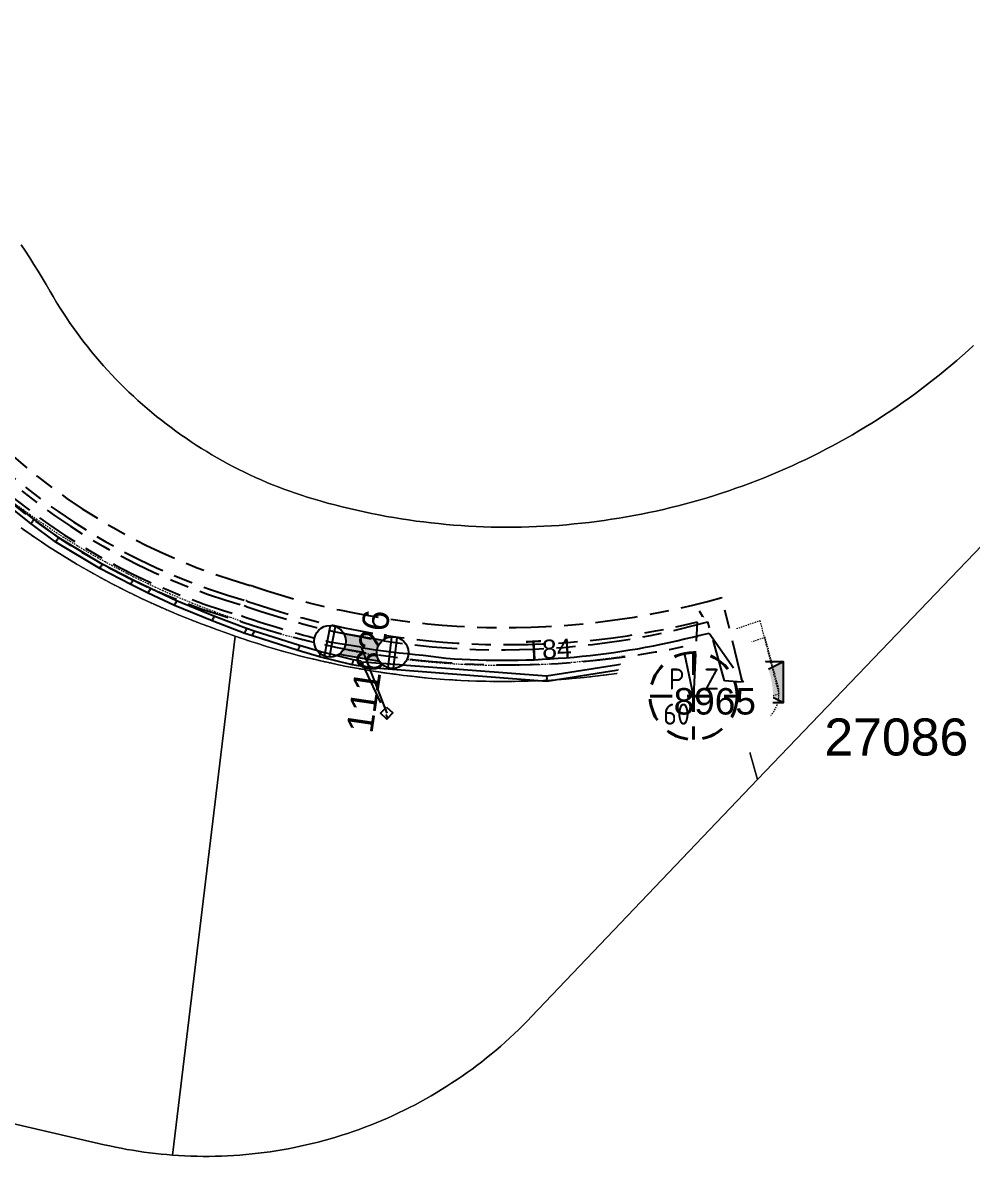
# Model space of a CAD drawing. Header units: metres. Extents: x 302931 to 308644, y 6253878 to 6257414.
# Drawn here: x 307244.5 to 307334.2, y 6254783.4 to 6254890.5 of the extents above; entities that cross this region are included whole.
import ezdxf
from ezdxf.enums import TextEntityAlignment as Align

# ---------------------------------------------------------------- set-up
doc = ezdxf.new("R2010")
doc.units = ezdxf.units.M
for name, pattern in [('Cable Exist UG', [8.2, 4, -1.2, 1.8, -1.2]), ('Dash', [5, 3, -2]), ('HIDDEN', [0.375, 0.25, -0.125]), ('HIDDEN2', [0.1875, 0.125, -0.0625])]:
    doc.linetypes.add(name, pattern=pattern)
doc.layers.get('0').update_dxf_attribs({"color": 6})
doc.layers.add('Cadastre Land Parcels_SP_EXT', color=9, linetype='Continuous', lineweight=5)
doc.layers.add('Cadastre Other Property_SP_EXT', color=9, linetype='HIDDEN', lineweight=5)
for name, color, linetype in [('Duct_SP_EXT', 7, 'Continuous'), ('Equip_LV_EXT', 7, 'Continuous'), ('Equip_SL_EXT', 7, 'Continuous'), ('Mains_HV_EXT', 7, 'Continuous'), ('Mains_LV_EXT', 7, 'Continuous'), ('Mains_SL_EXT', 7, 'Continuous'), ('Services_SP_EXT', 7, 'Continuous'), ('Sub_SP_EXT', 7, 'Continuous'), ('SupportsUG_SP_LV_EXT', 7, 'Continuous'), ('Trench_SP_EXT', 7, 'Continuous')]:
    doc.layers.add(name, color=color, linetype=linetype)
doc.styles.add('iecARIAL', font='arial.ttf', dxfattribs={"height": 2})
doc.styles.add('IESYMBOL1', font='isocp.shx')
doc.styles.add('SLCP_LABEL', font='arial.ttf', dxfattribs={"height": 3.5})
doc.styles.get("Standard").update_dxf_attribs({"font": 'arial.ttf'})

# ---------------------------------------------------------------- blocks, each defined once
blk = doc.blocks.new('SUB_PADMOUNT_EXT')
for points in [[(0, 0), (-3.84, 1.92), (-3.84, -1.92)], [(0, 0), (3.84, 1.92), (3.84, -1.92)]]:
    blk.add_hatch(color=256).paths.add_polyline_path(points)
for p, q in [((3.84, 1.92), (-3.84, -1.92)), ((-3.84, 1.92), (3.84, -1.92))]:
    blk.add_line(p, q)
blk.add_lwpolyline([(-3.84, -1.92), (3.84, -1.92), (3.84, 1.92), (-3.84, 1.92)], close=True)
for tag, height, flags, p in [('ASSET_NUM', 3.5, 8, (2, 2)), ('STREET_CODE', 0.2, 9, (1.5, 0)), ('CONSTRUCTED_VOLTAGE', 0.2, 9, (1.5, -0.2)), ('OPERATING_VOLTAGE', 0.2, 9, (1.5, -0.6)), ('ORIENTATION', 0.2, 9, (1.5, -0.8)), ('OWNED_BY', 0.2, 9, (1.5, -1)), ('NO_PHASES', 0.2, 9, (1.5, -0.4)), ('OPERATED_BY', 0.2, 9, (1.5, -1.2)), ('SECONDARY_VOLTAGE', 0.2, 9, (1.5, -1.6)), ('STATE', 0.2, 9, (1.5, -1.8)), ('SUBSTATION_TYPE', 0.2, 9, (1.5, -2.2)), ('MAINTAINED_BY', 0.2, 9, (1.5, -1.4)), ('PARENT', 0.2, 9, (1.5, -2)), ('STREETNAME', 0.2, 9, (1.5, -3)), ('SUBURB', 0.2, 9, (1.5, -3.2)), ('USAGE', 0.2, 9, (1.5, -2.4)), ('LEGEND', 0.2, 9, (1.5, -2.6)), ('LOCATION', 0.2, 9, (1.5, -2.8)), ('Z', 0.2, 1, (1.5, -3.6)), ('NOTES', 0.2, 9, (1.5, -3.4))]:
    blk.add_attdef(tag, text='', height=height, dxfattribs=dict(flags=flags)).set_placement(p, align=Align.MIDDLE_LEFT)
blk = doc.blocks.new('PILLAR_EXT')
blk.add_hatch(color=256).paths.add_polyline_path([(-2.475, 0.99), (-2.475, -0.99), (2.475, -0.99), (2.475, 0.99)])
blk.add_lwpolyline([(-2.475, -0.99), (2.475, -0.99), (2.475, 0.99), (-2.475, 0.99)], close=True)
at = {"style": 'iecARIAL', "flags": 8}
blk.add_attdef('ASSET_NUM', (1.5, 3.5), '', height=2.5, dxfattribs=at)
for tag, p, flags in [('OWNED_BY', (0, -0.2), 9), ('STATE', (0, -0.4), 9), ('SUPPORT_TYPE', (0, -0.6), 9), ('USAGE', (0, -0.8), 9), ('LEGEND', (0, -1), 9), ('LOCATION', (0, -1.2), 9), ('STREETNAME', (0, -1.8), 9), ('SUBURB', (0, -2), 1), ('NOTES', (0, -1.4), 9), ('PARENT', (0, -1.6), 9)]:
    blk.add_attdef(tag, p, '', height=0.2, dxfattribs=dict(flags=flags))
blk = doc.blocks.new('CCP_EXT')
at = {"flags": 9}
for tag, p in [('STATE', (0, -1.8)), ('LEGEND', (0, -1.4)), ('LIFE_SUPPORT', (0, -1.6)), ('NOTES', (0, -2))]:
    blk.add_attdef(tag, text='', height=0.2, dxfattribs=at).set_placement(p, align=Align.MIDDLE_LEFT)
blk.add_wipeout([(0, 0.57), (0.57, 0), (0, -0.57), (-0.57, 0)])
blk.add_lwpolyline([(-0.57, 0), (0, 0.57), (0.57, 0), (0, -0.57), (-0.57, 0)])
at = {"flags": 1}
blk.add_attdef('Z', (0, 0), '', height=0.2, dxfattribs=at)
at = {"flags": 9}
for tag, p in [('CCP_TYPE', (0, 0)), ('CONSTRUCTED_VOLTAGE', (0, -0.2)), ('OPERATING_VOLTAGE', (0, -0.6)), ('ORIENTATION', (0, -0.8)), ('OWNED_BY', (0, -1)), ('NO_PHASES', (0, -0.4)), ('USAGE', (0, -1.2))]:
    blk.add_attdef(tag, text='', height=0.2, dxfattribs=at).set_placement(p, align=Align.MIDDLE_LEFT)
blk = doc.blocks.new('LV_UG_DFUSE_CLOSED_EXT')
for points in [[(1, 0), (0, 0)], [(5.04, 0.73), (2.16, -0.72)], [(5.05, -0.71), (2.16, 0.72)], [(6.2, 0.01), (7.2, 0.01)]]:
    blk.add_lwpolyline(points)
for centre in [(1.8, 0), (5.4, 0.01)]:
    blk.add_circle(centre, 0.8)
at = {"flags": 9}
for tag, p in [('ACTUAL_STATUS', (0, 0)), ('CONSTRUCTED_VOLTAGE', (0, -0.2)), ('OPERATING_VOLTAGE', (0, -0.6)), ('ORIENTATION', (0, -0.8)), ('STATE', (0, -1)), ('NO_PHASES', (0, -0.4)), ('SWITCH_TYPE', (0, -1.2)), ('USAGE', (0, -1.4)), ('NOTES', (0, -1.6))]:
    blk.add_attdef(tag, text='', height=0.2, dxfattribs=at).set_placement(p, align=Align.MIDDLE_LEFT)
at = {"flags": 1}
blk.add_attdef('Z', (0, 0), '', height=0.2, dxfattribs=at)
blk = doc.blocks.new('LV_UG_LINKS_CLOSED_EXT')
blk.add_wipeout([(-1.06, 1.06), (-1.18, 0.92), (-1.29, 0.76), (-1.37, 0.59), (-1.43, 0.42), (-1.48, 0.23), (-1.49, 0.05), (-1.49, -0.14), (-1.46, -0.33), (-1.41, -0.51), (-1.33, -0.68), (-1.24, -0.84), (-1.12, -0.99), (-0.99, -1.12), (-0.84, -1.24), (-0.68, -1.33), (-0.51, -1.41), (-0.33, -1.46), (-0.14, -1.49), (0.05, -1.49), (0.23, -1.48), (0.42, -1.43), (0.59, -1.37), (0.76, -1.29), (0.92, -1.18), (1.06, -1.06), (1.18, -0.92), (1.29, -0.76), (1.37, -0.59), (1.43, -0.42), (1.48, -0.23), (1.49, -0.05), (1.49, 0.14), (1.46, 0.33), (1.41, 0.51), (1.33, 0.68), (1.24, 0.84), (1.12, 0.99), (0.99, 1.12), (0.84, 1.24), (0.68, 1.33), (0.51, 1.41), (0.33, 1.46), (0.14, 1.49), (-0.05, 1.49), (-0.23, 1.48), (-0.42, 1.43), (-0.59, 1.37), (-0.76, 1.29), (-0.92, 1.18)])
for p, q in [((-0.25, -1.48), (-0.25, 1.48)), ((0.25, -1.48), (0.25, 1.48))]:
    blk.add_line(p, q)
blk.add_circle((0, 0), 1.5)
at = {"flags": 9}
for tag, p in [('ACTUAL_STATUS', (0, 0)), ('CONSTRUCTED_VOLTAGE', (0, -0.2)), ('OPERATING_VOLTAGE', (0, -0.6)), ('ORIENTATION', (0, -0.8)), ('STATE', (0, -1)), ('NO_PHASES', (0, -0.4)), ('SWITCH_TYPE', (0, -1.2)), ('USAGE', (0, -1.4)), ('NOTES', (0, -1.6))]:
    blk.add_attdef(tag, text='', height=0.2, dxfattribs=at).set_placement(p, align=Align.MIDDLE_LEFT)
at = {"flags": 1}
blk.add_attdef('Z', (0, 0), '', height=0.2, dxfattribs=at)
blk = doc.blocks.new('SLCP_ZELL_EXT')
blk.add_wipeout([(-0.24, 7.5), (-0.71, 7.47), (-1.17, 7.41), (-1.64, 7.32), (-2.09, 7.21), (-2.54, 7.06), (-2.98, 6.89), (-3.41, 6.69), (-3.82, 6.46), (-4.22, 6.21), (-4.6, 5.93), (-4.96, 5.63), (-5.31, 5.31), (-5.63, 4.96), (-5.93, 4.6), (-6.21, 4.22), (-6.46, 3.82), (-6.69, 3.41), (-6.89, 2.98), (-7.06, 2.54), (-7.21, 2.09), (-7.32, 1.64), (-7.41, 1.17), (-7.47, 0.71), (-7.5, 0.24), (-7.5, -0.24), (-7.47, -0.71), (-7.41, -1.17), (-7.32, -1.64), (-7.21, -2.09), (-7.06, -2.54), (-6.89, -2.98), (-6.69, -3.41), (-6.46, -3.82), (-6.21, -4.22), (-5.93, -4.6), (-5.63, -4.96), (-5.31, -5.31), (-4.96, -5.63), (-4.6, -5.93), (-4.22, -6.21), (-3.82, -6.46), (-3.41, -6.69), (-2.98, -6.89), (-2.54, -7.06), (-2.09, -7.21), (-1.64, -7.32), (-1.17, -7.41), (-0.71, -7.47), (-0.24, -7.5), (0.24, -7.5), (0.71, -7.47), (1.17, -7.41), (1.64, -7.32), (2.09, -7.21), (2.54, -7.06), (2.98, -6.89), (3.41, -6.69), (3.82, -6.46), (4.22, -6.21), (4.6, -5.93), (4.96, -5.63), (5.31, -5.31), (5.63, -4.96), (5.93, -4.6), (6.21, -4.22), (6.46, -3.82), (6.69, -3.41), (6.89, -2.98), (7.06, -2.54), (7.21, -2.09), (7.32, -1.64), (7.41, -1.17), (7.47, -0.71), (7.5, -0.24), (7.5, 0.24), (7.47, 0.71), (7.41, 1.17), (7.32, 1.64), (7.21, 2.09), (7.06, 2.54), (6.89, 2.98), (6.69, 3.41), (6.46, 3.82), (6.21, 4.22), (5.93, 4.6), (5.63, 4.96), (5.31, 5.31), (4.96, 5.63), (4.6, 5.93), (4.22, 6.21), (3.82, 6.46), (3.41, 6.69), (2.98, 6.89), (2.54, 7.06), (2.09, 7.21), (1.64, 7.32), (1.17, 7.41), (0.71, 7.47), (0.24, 7.5)])
at = {"linetype": 'Dash', "lineweight": 40, "ltscale": 0.7}
for p, q in [((0, 4.11), (0, -4.11)), ((-4.11, 0), (4.11, 0))]:
    blk.add_line(p, q, dxfattribs=at)
blk.add_circle((0, 0), 4.11, dxfattribs=at)
at = {"lineweight": 40, "style": 'IESYMBOL1'}
for s, p in [('P', (-1.6, 0)), ('Z', (1.7, 0)), ('60', (-1.61, -3.31))]:
    blk.add_text(s, height=2, dxfattribs=at).set_placement(p, align=Align.BOTTOM_CENTER)
at = {"style": 'SLCP_LABEL'}
for tag, height, flags, p in [('ASSET_NUM', 2.5, 8, (2, 2)), ('STREET_CODE', 0.2, 9, (0, -0.2))]:
    blk.add_attdef(tag, text='', height=height, dxfattribs=dict(at, flags=flags)).set_placement(p, align=Align.MIDDLE_LEFT)
at = {"flags": 1}
blk.add_attdef('Z', (0, 0), '', height=0.2, dxfattribs=at)
at = {"flags": 9}
for tag, p in [('CONSTRUCTED_VOLTAGE', (0, -0.4)), ('CONTROL_TYPE', (0, -0.6)), ('OPERATING_VOLTAGE', (0, -1)), ('NO_PHASES', (0, -0.8)), ('ORIENTATION', (0, -1.2)), ('OWNED_BY', (0, -1.4)), ('STATE', (0, -2)), ('USAGE', (0, -1.6)), ('LOCATION', (0, -1.8)), ('NOTES', (0, -2.2))]:
    blk.add_attdef(tag, text='', height=0.2, dxfattribs=at).set_placement(p, align=Align.MIDDLE_LEFT)

msp = doc.modelspace()

# ---------------------------------------------------------------- linework, layer by layer
at = {"layer": 'Cadastre Land Parcels_SP_EXT', "linetype": 'Continuous'}
for points in [[(307244.36, 6254869.5), (307244.77, 6254868.88), (307245.18, 6254868.26), (307245.57, 6254867.63), (307245.96, 6254867), (307246.35, 6254866.37), (307246.73, 6254865.73), (307247.1, 6254865.09), (307247.39, 6254864.59), (307247.68, 6254864.1), (307247.99, 6254863.61), (307248.3, 6254863.12), (307248.62, 6254862.64), (307248.94, 6254862.16), (307249.27, 6254861.69), (307249.61, 6254861.22), (307249.95, 6254860.76), (307250.3, 6254860.3), (307250.66, 6254859.84), (307251.02, 6254859.39), (307251.39, 6254858.95), (307251.76, 6254858.51), (307252.14, 6254858.07), (307252.53, 6254857.65), (307252.92, 6254857.22), (307253.32, 6254856.8), (307253.73, 6254856.39), (307254.14, 6254855.98), (307254.55, 6254855.58), (307254.97, 6254855.18), (307255.4, 6254854.79), (307255.83, 6254854.4), (307256.26, 6254854.02), (307256.71, 6254853.65), (307257.15, 6254853.28), (307257.61, 6254852.92), (307258.06, 6254852.57), (307258.53, 6254852.22), (307258.99, 6254851.87), (307259.46, 6254851.54), (307259.94, 6254851.21), (307260.42, 6254850.88), (307260.9, 6254850.57), (307261.39, 6254850.25), (307261.89, 6254849.95), (307262.38, 6254849.65), (307262.88, 6254849.36), (307263.39, 6254849.08), (307263.9, 6254848.8), (307264.41, 6254848.53), (307264.93, 6254848.27), (307265.45, 6254848.01), (307265.97, 6254847.76), (307266.5, 6254847.52), (307267.03, 6254847.28), (307267.56, 6254847.05), (307268.1, 6254846.83), (307268.64, 6254846.62), (307269.18, 6254846.41), (307269.73, 6254846.21), (307270.28, 6254846.02), (307270.83, 6254845.84), (307271.38, 6254845.66), (307271.94, 6254845.49), (307272.62, 6254845.29), (307273.31, 6254845.1), (307273.99, 6254844.92), (307274.68, 6254844.74), (307275.37, 6254844.57), (307276.07, 6254844.41), (307276.76, 6254844.26), (307277.46, 6254844.11), (307278.16, 6254843.97), (307278.86, 6254843.84), (307279.56, 6254843.72), (307280.26, 6254843.61), (307280.96, 6254843.5), (307281.67, 6254843.4), (307282.37, 6254843.31), (307283.08, 6254843.22), (307283.79, 6254843.15), (307284.5, 6254843.08), (307285.21, 6254843.02), (307285.92, 6254842.97), (307286.63, 6254842.92), (307287.34, 6254842.88), (307288.05, 6254842.85), (307288.77, 6254842.83), (307289.48, 6254842.82), (307290.19, 6254842.81), (307290.9, 6254842.82), (307291.62, 6254842.83), (307292.33, 6254842.84), (307292.33, 6254842.84), (307293.04, 6254842.87), (307293.75, 6254842.9), (307294.47, 6254842.94), (307295.18, 6254842.99), (307295.89, 6254843.05), (307296.6, 6254843.12), (307297.31, 6254843.19), (307298.02, 6254843.27), (307298.72, 6254843.36), (307299.43, 6254843.45), (307300.14, 6254843.56), (307300.84, 6254843.67), (307301.54, 6254843.79), (307302.25, 6254843.91), (307302.95, 6254844.05), (307303.64, 6254844.19), (307304.34, 6254844.34), (307305.04, 6254844.5), (307305.73, 6254844.66), (307306.42, 6254844.84), (307307.11, 6254845.02), (307307.8, 6254845.2), (307308.49, 6254845.4), (307309.17, 6254845.6), (307309.85, 6254845.81), (307310.53, 6254846.03), (307311.21, 6254846.26), (307311.88, 6254846.49), (307312.56, 6254846.73), (307313.23, 6254846.98), (307313.89, 6254847.23), (307314.55, 6254847.49), (307315.21, 6254847.76), (307315.87, 6254848.04), (307316.53, 6254848.32), (307317.18, 6254848.62), (307317.82, 6254848.91), (307318.47, 6254849.22), (307319.11, 6254849.53), (307319.75, 6254849.85), (307320.38, 6254850.18), (307321.01, 6254850.51), (307321.64, 6254850.85), (307322.26, 6254851.2), (307322.88, 6254851.55), (307323.49, 6254851.91), (307324.11, 6254852.28), (307324.71, 6254852.65), (307325.31, 6254853.03), (307325.91, 6254853.42), (307326.51, 6254853.81), (307327.1, 6254854.21), (307327.68, 6254854.62), (307328.26, 6254855.03), (307328.84, 6254855.45), (307329.41, 6254855.88), (307329.98, 6254856.31), (307330.54, 6254856.75), (307331.09, 6254857.19), (307331.65, 6254857.64), (307332.19, 6254858.1), (307332.73, 6254858.56), (307333.27, 6254859.03), (307333.8, 6254859.5), (307334.33, 6254859.98)], [(307334.33, 6254859.98), (307333.8, 6254859.5), (307333.27, 6254859.03), (307332.73, 6254858.56), (307332.19, 6254858.1), (307331.65, 6254857.64), (307331.09, 6254857.19), (307330.54, 6254856.75), (307329.98, 6254856.31), (307329.41, 6254855.88), (307328.84, 6254855.45), (307328.26, 6254855.03), (307327.68, 6254854.62), (307327.1, 6254854.21), (307326.51, 6254853.81), (307325.91, 6254853.42), (307325.31, 6254853.03), (307324.71, 6254852.65), (307324.11, 6254852.28), (307323.49, 6254851.91), (307322.88, 6254851.55), (307322.26, 6254851.2), (307321.64, 6254850.85), (307321.01, 6254850.51), (307320.38, 6254850.18), (307319.75, 6254849.85), (307319.11, 6254849.53), (307318.47, 6254849.22), (307317.82, 6254848.91), (307317.18, 6254848.62), (307316.53, 6254848.32), (307315.87, 6254848.04), (307315.21, 6254847.76), (307314.55, 6254847.49), (307313.89, 6254847.23), (307313.23, 6254846.98), (307312.56, 6254846.73), (307311.88, 6254846.49), (307311.21, 6254846.26), (307310.53, 6254846.03), (307309.85, 6254845.81), (307309.17, 6254845.6), (307308.49, 6254845.4), (307307.8, 6254845.2), (307307.11, 6254845.02), (307306.42, 6254844.84), (307305.73, 6254844.66), (307305.04, 6254844.5), (307304.34, 6254844.34), (307303.64, 6254844.19), (307302.95, 6254844.05), (307302.25, 6254843.91), (307301.54, 6254843.79), (307300.84, 6254843.67), (307300.14, 6254843.56), (307299.43, 6254843.45), (307298.72, 6254843.36), (307298.02, 6254843.27), (307297.31, 6254843.19), (307296.6, 6254843.12), (307295.89, 6254843.05), (307295.18, 6254842.99), (307294.47, 6254842.94), (307293.75, 6254842.9), (307293.04, 6254842.87), (307292.33, 6254842.84), (307291.62, 6254842.83), (307290.9, 6254842.82), (307290.19, 6254842.81), (307289.48, 6254842.82), (307288.77, 6254842.83), (307288.05, 6254842.85), (307287.34, 6254842.88), (307286.63, 6254842.92), (307285.92, 6254842.97), (307285.21, 6254843.02), (307284.5, 6254843.08), (307283.79, 6254843.15), (307283.08, 6254843.22), (307282.37, 6254843.31), (307281.67, 6254843.4), (307280.96, 6254843.5), (307280.26, 6254843.61), (307279.56, 6254843.72), (307278.86, 6254843.84), (307278.16, 6254843.97), (307277.46, 6254844.11), (307276.76, 6254844.26), (307276.07, 6254844.41), (307275.37, 6254844.57), (307274.68, 6254844.74), (307273.99, 6254844.92), (307273.31, 6254845.1), (307272.62, 6254845.29), (307271.94, 6254845.49), (307271.38, 6254845.66), (307270.83, 6254845.84), (307270.28, 6254846.02), (307269.73, 6254846.21), (307269.18, 6254846.41), (307268.64, 6254846.62), (307268.1, 6254846.83), (307267.56, 6254847.05), (307267.03, 6254847.28), (307266.5, 6254847.52), (307265.97, 6254847.76), (307265.45, 6254848.01), (307264.93, 6254848.27), (307264.41, 6254848.53), (307263.9, 6254848.8), (307263.39, 6254849.08), (307262.88, 6254849.36), (307262.38, 6254849.65), (307261.89, 6254849.95), (307261.39, 6254850.25), (307260.9, 6254850.57), (307260.42, 6254850.88), (307259.94, 6254851.21), (307259.46, 6254851.54), (307258.99, 6254851.87), (307258.53, 6254852.22), (307258.06, 6254852.57), (307257.61, 6254852.92), (307257.15, 6254853.28), (307256.71, 6254853.65), (307256.26, 6254854.02), (307255.83, 6254854.4), (307255.4, 6254854.79), (307254.97, 6254855.18), (307254.55, 6254855.58), (307254.14, 6254855.98), (307253.73, 6254856.39), (307253.32, 6254856.8), (307252.92, 6254857.22), (307252.53, 6254857.65), (307252.14, 6254858.07), (307251.76, 6254858.51), (307251.39, 6254858.95), (307251.02, 6254859.39), (307250.66, 6254859.84), (307250.3, 6254860.3), (307249.95, 6254860.76), (307249.61, 6254861.22), (307249.27, 6254861.69), (307248.94, 6254862.16), (307248.62, 6254862.64), (307248.3, 6254863.12), (307247.99, 6254863.61), (307247.68, 6254864.1), (307247.39, 6254864.59), (307247.1, 6254865.09), (307246.73, 6254865.73), (307246.35, 6254866.37), (307245.96, 6254867), (307245.57, 6254867.63), (307245.18, 6254868.26), (307244.77, 6254868.88), (307244.36, 6254869.5)], [(307349.76, 6254856.37), (307313.91, 6254818.97), (307292.58, 6254796.59), (307292.18, 6254796.18), (307291.77, 6254795.77), (307291.36, 6254795.36), (307290.94, 6254794.96), (307290.52, 6254794.57), (307290.09, 6254794.18), (307289.66, 6254793.8), (307289.22, 6254793.42), (307288.77, 6254793.05), (307288.33, 6254792.69), (307287.87, 6254792.33), (307287.42, 6254791.98), (307286.95, 6254791.64), (307286.48, 6254791.3), (307286.01, 6254790.96), (307285.54, 6254790.64), (307285.05, 6254790.32), (307284.57, 6254790.01), (307284.08, 6254789.7), (307283.58, 6254789.4), (307283.09, 6254789.11), (307282.58, 6254788.82), (307282.08, 6254788.54), (307281.57, 6254788.27), (307281.05, 6254788.01), (307280.54, 6254787.75), (307280.02, 6254787.49), (307279.49, 6254787.25), (307278.97, 6254787.01), (307278.44, 6254786.78), (307277.9, 6254786.56), (307277.37, 6254786.35), (307276.83, 6254786.14), (307276.29, 6254785.94), (307275.74, 6254785.74), (307275.19, 6254785.56), (307274.64, 6254785.38), (307274.09, 6254785.21), (307273.54, 6254785.05), (307272.98, 6254784.89), (307272.42, 6254784.74), (307271.86, 6254784.6), (307271.3, 6254784.47), (307270.73, 6254784.34), (307270.17, 6254784.22), (307269.6, 6254784.11), (307269.03, 6254784.01), (307268.46, 6254783.92), (307267.89, 6254783.83), (307267.32, 6254783.75), (307266.74, 6254783.68), (307266.17, 6254783.62), (307265.59, 6254783.56), (307265.02, 6254783.51), (307264.44, 6254783.47), (307263.86, 6254783.44), (307263.29, 6254783.42), (307262.71, 6254783.4), (307262.13, 6254783.39), (307261.55, 6254783.39), (307260.98, 6254783.4), (307260.4, 6254783.41), (307259.82, 6254783.44), (307259.24, 6254783.47), (307258.67, 6254783.51), (307258.12, 6254783.55), (307257.58, 6254783.6), (307257.04, 6254783.66), (307256.5, 6254783.72), (307255.96, 6254783.8), (307255.42, 6254783.87), (307254.88, 6254783.96), (307254.35, 6254784.05), (307253.81, 6254784.15), (307253.28, 6254784.26), (307252.75, 6254784.37), (307252.22, 6254784.49), (307222.42, 6254791.39)], [(307244.36, 6254842.74), (307244.99, 6254842.3), (307245.63, 6254841.86), (307246.28, 6254841.43), (307246.92, 6254841), (307247.58, 6254840.58), (307248.23, 6254840.17), (307248.9, 6254839.77), (307249.56, 6254839.37), (307250.23, 6254838.98), (307250.91, 6254838.59), (307251.58, 6254838.21), (307252.26, 6254837.84), (307252.95, 6254837.48), (307253.64, 6254837.12), (307254.33, 6254836.77), (307255.03, 6254836.43), (307255.73, 6254836.09), (307256.43, 6254835.76), (307257.14, 6254835.44), (307257.85, 6254835.13), (307258.57, 6254834.82), (307259.28, 6254834.52), (307260, 6254834.23), (307260.73, 6254833.94), (307261.45, 6254833.66), (307262.18, 6254833.39), (307262.91, 6254833.13), (307263.65, 6254832.87), (307264.58, 6254832.52), (307265.32, 6254832.27), (307266.06, 6254832.02), (307266.8, 6254831.79), (307267.54, 6254831.56), (307268.29, 6254831.33), (307269.04, 6254831.12), (307269.79, 6254830.91), (307270.54, 6254830.71), (307271.29, 6254830.52), (307272.05, 6254830.34), (307272.81, 6254830.16), (307273.57, 6254829.99), (307274.33, 6254829.83), (307275.09, 6254829.67), (307275.86, 6254829.53), (307276.63, 6254829.39), (307277.39, 6254829.26), (307278.16, 6254829.14), (307278.93, 6254829.02), (307279.71, 6254828.92), (307280.48, 6254828.82), (307281.25, 6254828.73), (307282.03, 6254828.64), (307282.8, 6254828.57), (307283.58, 6254828.5), (307284.36, 6254828.44), (307285.13, 6254828.39), (307285.91, 6254828.35), (307286.69, 6254828.31), (307287.47, 6254828.28), (307288.25, 6254828.26), (307289.03, 6254828.25), (307289.81, 6254828.24), (307290.59, 6254828.25), (307291.36, 6254828.26), (307292.14, 6254828.28), (307292.91, 6254828.3), (307293.69, 6254828.34), (307294.46, 6254828.38), (307295.24, 6254828.43), (307296.01, 6254828.49), (307296.79, 6254828.56), (307297.56, 6254828.63), (307298.33, 6254828.72), (307299.1, 6254828.81), (307299.87, 6254828.9), (307300.64, 6254829.01), (307301.41, 6254829.12), (307302.17, 6254829.24), (307302.94, 6254829.37), (307303.7, 6254829.51), (307304.46, 6254829.66), (307305.22, 6254829.81), (307305.98, 6254829.97), (307306.74, 6254830.14), (307307.49, 6254830.31), (307308.25, 6254830.5), (307309, 6254830.69), (307309.75, 6254830.89), (307310.5, 6254831.09), (307313.91, 6254818.97), (307349.76, 6254856.37)], [(307222.42, 6254791.39), (307252.22, 6254784.49), (307252.75, 6254784.37), (307253.28, 6254784.26), (307253.81, 6254784.15), (307254.35, 6254784.05), (307254.88, 6254783.96), (307255.42, 6254783.87), (307255.96, 6254783.8), (307256.5, 6254783.72), (307257.04, 6254783.66), (307257.58, 6254783.6), (307258.12, 6254783.55), (307258.67, 6254783.51), (307264.58, 6254832.52), (307264.58, 6254832.52), (307263.65, 6254832.87), (307262.91, 6254833.13), (307262.18, 6254833.39), (307261.45, 6254833.66), (307260.73, 6254833.94), (307260, 6254834.23), (307259.28, 6254834.52), (307258.57, 6254834.82), (307257.85, 6254835.13), (307257.14, 6254835.44), (307256.43, 6254835.76), (307255.73, 6254836.09), (307255.03, 6254836.43), (307254.33, 6254836.77), (307253.64, 6254837.12), (307252.95, 6254837.48), (307252.26, 6254837.84), (307251.58, 6254838.21), (307250.91, 6254838.59), (307250.23, 6254838.98), (307249.56, 6254839.37), (307248.9, 6254839.77), (307248.23, 6254840.17), (307247.58, 6254840.58), (307246.92, 6254841), (307246.28, 6254841.43), (307245.63, 6254841.86), (307244.99, 6254842.3), (307244.36, 6254842.74)]]:
    msp.add_lwpolyline(points, dxfattribs=at)
msp.add_lwpolyline([(307290.59, 6254828.25), (307289.81, 6254828.24), (307289.03, 6254828.25), (307288.25, 6254828.26), (307287.47, 6254828.28), (307286.69, 6254828.31), (307285.91, 6254828.35), (307285.13, 6254828.39), (307284.36, 6254828.44), (307283.58, 6254828.5), (307282.8, 6254828.57), (307282.03, 6254828.64), (307281.25, 6254828.73), (307280.48, 6254828.82), (307279.71, 6254828.92), (307278.93, 6254829.02), (307278.16, 6254829.14), (307277.39, 6254829.26), (307276.63, 6254829.39), (307275.86, 6254829.53), (307275.09, 6254829.67), (307274.33, 6254829.83), (307273.57, 6254829.99), (307272.81, 6254830.16), (307272.05, 6254830.34), (307271.29, 6254830.52), (307270.54, 6254830.71), (307269.79, 6254830.91), (307269.04, 6254831.12), (307268.29, 6254831.33), (307267.54, 6254831.56), (307266.8, 6254831.79), (307266.06, 6254832.02), (307265.32, 6254832.27), (307264.58, 6254832.52), (307258.67, 6254783.51), (307259.24, 6254783.47), (307259.82, 6254783.44), (307260.4, 6254783.41), (307260.98, 6254783.4), (307261.55, 6254783.39), (307262.13, 6254783.39), (307262.71, 6254783.4), (307263.29, 6254783.42), (307263.86, 6254783.44), (307264.44, 6254783.47), (307265.02, 6254783.51), (307265.59, 6254783.56), (307266.17, 6254783.62), (307266.74, 6254783.68), (307267.32, 6254783.75), (307267.89, 6254783.83), (307268.46, 6254783.92), (307269.03, 6254784.01), (307269.6, 6254784.11), (307270.17, 6254784.22), (307270.73, 6254784.34), (307271.3, 6254784.47), (307271.86, 6254784.6), (307272.42, 6254784.74), (307272.98, 6254784.89), (307273.54, 6254785.05), (307274.09, 6254785.21), (307274.64, 6254785.38), (307275.19, 6254785.56), (307275.74, 6254785.74), (307276.29, 6254785.94), (307276.83, 6254786.14), (307277.37, 6254786.35), (307277.9, 6254786.56), (307278.44, 6254786.78), (307278.97, 6254787.01), (307279.49, 6254787.25), (307280.02, 6254787.49), (307280.54, 6254787.75), (307281.05, 6254788.01), (307281.57, 6254788.27), (307282.08, 6254788.54), (307282.58, 6254788.82), (307283.09, 6254789.11), (307283.58, 6254789.4), (307284.08, 6254789.7), (307284.57, 6254790.01), (307285.05, 6254790.32), (307285.54, 6254790.64), (307286.01, 6254790.96), (307286.48, 6254791.3), (307286.95, 6254791.64), (307287.42, 6254791.98), (307287.87, 6254792.33), (307288.33, 6254792.69), (307288.77, 6254793.05), (307289.22, 6254793.42), (307289.66, 6254793.8), (307290.09, 6254794.18), (307290.52, 6254794.57), (307290.94, 6254794.96), (307291.36, 6254795.36), (307291.77, 6254795.77), (307292.18, 6254796.18), (307292.58, 6254796.59), (307313.91, 6254818.97), (307310.5, 6254831.09), (307309.75, 6254830.89), (307309, 6254830.69), (307308.25, 6254830.5), (307307.49, 6254830.31), (307306.74, 6254830.14), (307305.98, 6254829.97), (307305.22, 6254829.81), (307304.46, 6254829.66), (307303.7, 6254829.51), (307302.94, 6254829.37), (307302.17, 6254829.24), (307301.41, 6254829.12), (307300.64, 6254829.01), (307299.87, 6254828.9), (307299.1, 6254828.81), (307298.33, 6254828.72), (307297.56, 6254828.63), (307296.79, 6254828.56), (307296.01, 6254828.49), (307295.24, 6254828.43), (307294.46, 6254828.38), (307293.69, 6254828.34), (307292.91, 6254828.3), (307292.14, 6254828.28), (307291.36, 6254828.26), (307290.59, 6254828.25)], close=True, dxfattribs=at)
at = {"layer": 'Cadastre Other Property_SP_EXT', "linetype": 'HIDDEN2'}
msp.add_lwpolyline([(307244.36, 6254842.74), (307244.99, 6254842.3), (307245.63, 6254841.86), (307246.28, 6254841.43), (307246.92, 6254841), (307247.58, 6254840.58), (307248.23, 6254840.17), (307248.9, 6254839.77), (307249.56, 6254839.37), (307250.23, 6254838.98), (307250.91, 6254838.59), (307251.58, 6254838.21), (307252.26, 6254837.84), (307252.95, 6254837.48), (307253.64, 6254837.12), (307254.33, 6254836.77), (307255.03, 6254836.43), (307255.73, 6254836.09), (307256.43, 6254835.76), (307257.14, 6254835.44), (307257.85, 6254835.13), (307258.57, 6254834.82), (307259.28, 6254834.52), (307260, 6254834.23), (307260.73, 6254833.94), (307261.45, 6254833.66), (307262.18, 6254833.39), (307262.91, 6254833.13), (307263.65, 6254832.87), (307264.58, 6254832.52), (307265.32, 6254832.27), (307266.06, 6254832.02), (307266.8, 6254831.79), (307267.54, 6254831.56), (307268.29, 6254831.33), (307269.04, 6254831.12), (307269.79, 6254830.91), (307270.54, 6254830.71), (307271.29, 6254830.52), (307272.05, 6254830.34), (307272.81, 6254830.16), (307273.57, 6254829.99), (307274.33, 6254829.83), (307275.09, 6254829.67), (307275.86, 6254829.53), (307276.63, 6254829.39), (307277.39, 6254829.26), (307278.16, 6254829.14), (307278.93, 6254829.02), (307279.71, 6254828.92), (307280.48, 6254828.82), (307281.25, 6254828.73), (307282.03, 6254828.64), (307282.8, 6254828.57), (307283.58, 6254828.5), (307284.36, 6254828.44), (307285.13, 6254828.39), (307285.91, 6254828.35), (307286.69, 6254828.31), (307287.47, 6254828.28), (307288.25, 6254828.26), (307289.03, 6254828.25), (307289.81, 6254828.24), (307290.59, 6254828.25), (307291.36, 6254828.26), (307292.14, 6254828.28), (307292.91, 6254828.3), (307293.69, 6254828.34), (307294.46, 6254828.38), (307295.24, 6254828.43), (307296.01, 6254828.49), (307296.79, 6254828.56), (307297.56, 6254828.63), (307298.33, 6254828.72), (307299.1, 6254828.81), (307299.87, 6254828.9), (307300.64, 6254829.01), (307301.41, 6254829.12), (307302.17, 6254829.24), (307302.94, 6254829.37), (307303.7, 6254829.51), (307304.46, 6254829.66), (307305.22, 6254829.81), (307305.98, 6254829.97), (307306.74, 6254830.14), (307307.49, 6254830.31), (307308.25, 6254830.5), (307309, 6254830.69), (307309.75, 6254830.89), (307310.5, 6254831.09), (307313.24, 6254831.82), (307314.52, 6254826.64), (307315.95, 6254827.08), (307314.17, 6254833.98), (307309.68, 6254832.42), (307309.68, 6254832.42), (307309.36, 6254832.33), (307308.62, 6254832.14), (307307.89, 6254831.95), (307307.15, 6254831.77), (307306.41, 6254831.6), (307305.67, 6254831.43), (307304.92, 6254831.28), (307304.18, 6254831.13), (307303.43, 6254830.99), (307302.68, 6254830.85), (307301.93, 6254830.73), (307301.18, 6254830.61), (307300.43, 6254830.49), (307299.67, 6254830.39), (307298.92, 6254830.29), (307298.16, 6254830.21), (307297.41, 6254830.13), (307296.65, 6254830.05), (307295.89, 6254829.99), (307295.13, 6254829.93), (307294.37, 6254829.88), (307293.61, 6254829.84), (307292.85, 6254829.8), (307292.09, 6254829.78), (307291.33, 6254829.76), (307290.57, 6254829.75), (307289.81, 6254829.74), (307289.04, 6254829.75), (307288.28, 6254829.76), (307287.52, 6254829.78), (307286.75, 6254829.81), (307285.99, 6254829.84), (307285.22, 6254829.89), (307284.46, 6254829.94), (307283.7, 6254830), (307282.94, 6254830.06), (307282.18, 6254830.14), (307281.42, 6254830.22), (307280.66, 6254830.31), (307279.9, 6254830.4), (307279.15, 6254830.51), (307278.39, 6254830.62), (307277.64, 6254830.74), (307276.88, 6254830.87), (307276.13, 6254831), (307275.38, 6254831.15), (307274.63, 6254831.3), (307273.89, 6254831.45), (307273.14, 6254831.62), (307272.4, 6254831.79), (307271.65, 6254831.98), (307270.92, 6254832.16), (307270.18, 6254832.36), (307269.44, 6254832.56), (307268.71, 6254832.77), (307267.98, 6254832.99), (307267.25, 6254833.22), (307266.52, 6254833.45), (307265.8, 6254833.69), (307265.53, 6254833.78), (307264.14, 6254834.29), (307264.14, 6254834.29), (307263.41, 6254834.54), (307262.7, 6254834.8), (307261.98, 6254835.07), (307261.27, 6254835.34), (307260.56, 6254835.62), (307259.86, 6254835.91), (307259.15, 6254836.2), (307258.45, 6254836.5), (307257.76, 6254836.81), (307257.06, 6254837.13), (307256.37, 6254837.45), (307255.69, 6254837.78), (307255, 6254838.11), (307254.32, 6254838.46), (307253.65, 6254838.81), (307252.97, 6254839.16), (307252.31, 6254839.53), (307251.64, 6254839.9), (307250.98, 6254840.28), (307250.32, 6254840.66), (307249.67, 6254841.05), (307249.02, 6254841.45), (307248.38, 6254841.85), (307247.74, 6254842.26), (307247.1, 6254842.68), (307246.47, 6254843.1), (307245.84, 6254843.53), (307245.22, 6254843.97), (307244.61, 6254844.41), (307243.99, 6254844.86)], dxfattribs=at)
msp.add_lwpolyline([(307314.64, 6254832.44, -0.020927), (307308.34, 6254830.46), (307308.34, 6254830.46), (307309.43, 6254826.32), (307309.43, 6254826.32, 0.411875), (307313.13, 6254823.97), (307313.13, 6254823.97), (307313.61, 6254824.1), (307313.61, 6254824.1, 0.414215), (307315.86, 6254827.8), (307315.86, 6254827.8), (307314.64, 6254832.44)], format="xyb", close=True, dxfattribs=at)
at = {"layer": 'Duct_SP_EXT'}
for p, q in [((307245.58, 6254843.53), (307243.73, 6254845.01)), ((307245.28, 6254843.15), (307243.43, 6254844.64)), ((307245.28, 6254843.15), (307245.43, 6254843.34)), ((307247.65, 6254841.41), (307245.28, 6254843.15)), ((307245.58, 6254843.53), (307245.43, 6254843.34)), ((307247.91, 6254841.81), (307245.58, 6254843.53)), ((307247.65, 6254841.41), (307247.78, 6254841.61)), ((307247.91, 6254841.81), (307247.78, 6254841.61)), ((307252.02, 6254839.33), (307247.91, 6254841.81)), ((307251.79, 6254838.91), (307247.65, 6254841.41)), ((307251.79, 6254838.91), (307251.91, 6254839.12)), ((307254.72, 6254837.39), (307251.79, 6254838.91)), ((307252.02, 6254839.33), (307251.91, 6254839.12)), ((307254.94, 6254837.82), (307252.02, 6254839.33)), ((307254.72, 6254837.39), (307254.83, 6254837.61)), ((307256.36, 6254836.59), (307254.72, 6254837.39)), ((307254.94, 6254837.82), (307254.83, 6254837.61)), ((307256.57, 6254837.02), (307254.94, 6254837.82)), ((307256.36, 6254836.59), (307256.47, 6254836.8)), ((307258.84, 6254835.43), (307256.36, 6254836.59)), ((307256.57, 6254837.02), (307256.47, 6254836.8)), ((307259.03, 6254835.87), (307256.57, 6254837.02)), ((307258.84, 6254835.43), (307258.94, 6254835.65)), ((307262.4, 6254833.96), (307258.84, 6254835.43)), ((307259.03, 6254835.87), (307258.94, 6254835.65)), ((307262.58, 6254834.4), (307259.03, 6254835.87)), ((307262.4, 6254833.96), (307262.49, 6254834.18)), ((307262.58, 6254834.4), (307262.49, 6254834.18)), ((307265.64, 6254833.25), (307262.58, 6254834.4)), ((307265.48, 6254832.79), (307262.4, 6254833.96)), ((307265.48, 6254832.79), (307265.56, 6254833.02)), ((307265.64, 6254833.25), (307265.56, 6254833.02)), ((307266.36, 6254833.01), (307265.64, 6254833.25)), ((307266.36, 6254833.01), (307266.28, 6254832.78)), ((307270.66, 6254831.64), (307266.36, 6254833.01)), ((307266.21, 6254832.56), (307265.48, 6254832.79)), ((307266.21, 6254832.56), (307266.28, 6254832.78)), ((307270.52, 6254831.18), (307266.21, 6254832.56)), ((307270.52, 6254831.18), (307270.59, 6254831.41)), ((307270.66, 6254831.64), (307270.59, 6254831.41)), ((307311.21, 6254831.44), (307294, 6254828.73)), ((307311.28, 6254830.97), (307294.02, 6254828.25)), ((307311.21, 6254831.44), (307311.24, 6254831.2)), ((307311.28, 6254830.97), (307311.24, 6254831.2)), ((307276.4, 6254829.69), (307276.45, 6254829.93)), ((307276.49, 6254830.16), (307276.45, 6254829.93)), ((307276.6, 6254829.6), (307276.62, 6254829.84)), ((307276.63, 6254830.08), (307276.62, 6254829.84)), ((307294, 6254828.73), (307294.01, 6254828.49)), ((307294.02, 6254828.25), (307294.01, 6254828.49))]:
    msp.add_line(p, q, dxfattribs=at)
at = {"layer": 'Trench_SP_EXT', "linetype": 'Cable Exist UG'}
msp.add_lwpolyline([(307313.5, 6254829.36), (307312.73, 6254830.86), (307311.24, 6254831.2)], dxfattribs=at)

# ---------------------------------------------------------------- block references
at = {"layer": 'Equip_LV_EXT'}
for p, rotation in [((307312.12, 6254828.7), 120.7073380415142), ((307311.72, 6254828), 196.6914832241647)]:
    msp.add_blockref('LV_UG_DFUSE_CLOSED_EXT', p, dxfattribs=dict(at, rotation=rotation))
at = {"layer": 'Sub_SP_EXT'}
ref = msp.add_blockref('SUB_PADMOUNT_EXT', (307312.54, 6254828.19), dxfattribs=at)
ref.add_attrib('ASSET_NUM', '27086', dxfattribs={"layer": '0', "height": 3.5}).set_placement((307320.23, 6254823), align=Align.MIDDLE_LEFT)
at = {"layer": 'SupportsUG_SP_LV_EXT'}
ref = msp.add_blockref('PILLAR_EXT', (307276.49, 6254831.47), dxfattribs=dict(at, rotation=349.8841842705299))
ref.add_attrib('ASSET_NUM', '111626', dxfattribs={"layer": '0', "height": 2.5, "rotation": 81.6631, "style": 'iecARIAL'}).set_placement((307277.99, 6254834.97), align=Align.MIDDLE_RIGHT)

# ---------------------------------------------------------------- texts
at = {"layer": 'Mains_LV_EXT'}
msp.add_text('T84', height=1.8, rotation=3.1051, dxfattribs=at).set_placement((307292.08, 6254830.28))

# ---------------------------------------------------------------- next in the draw order: block references
at = {"layer": 'Equip_LV_EXT', "rotation": 348.9817764039369}
msp.add_blockref('LV_UG_LINKS_CLOSED_EXT', (307273.54, 6254832.04), dxfattribs=at)
at = {"layer": 'Equip_SL_EXT'}
ref = msp.add_blockref('SLCP_ZELL_EXT', (307307.88, 6254826.87), dxfattribs=at)
ref.add_attrib('ASSET_NUM', '8965', dxfattribs={"layer": '0', "height": 2.5, "style": 'SLCP_LABEL'}).set_placement((307309.88, 6254827.62), align=Align.TOP_CENTER)
at = {"layer": 'Services_SP_EXT', "rotation": 272.0214875802242}
msp.add_blockref('CCP_EXT', (307278.89, 6254825.26), dxfattribs=at)

# ---------------------------------------------------------------- next in the draw order: linework, layer by layer
at = {"layer": 'Duct_SP_EXT'}
for p, q in [((307272.54, 6254830.58), (307270.52, 6254831.18)), ((307272.66, 6254831.05), (307270.66, 6254831.64)), ((307272.66, 6254831.05), (307272.6, 6254830.82)), ((307275.74, 6254830.3), (307272.66, 6254831.05)), ((307272.54, 6254830.58), (307272.6, 6254830.82)), ((307275.64, 6254829.83), (307272.54, 6254830.58)), ((307275.64, 6254829.83), (307275.69, 6254830.06)), ((307276.4, 6254829.69), (307275.64, 6254829.83)), ((307275.74, 6254830.3), (307275.69, 6254830.06)), ((307276.49, 6254830.16), (307275.74, 6254830.3))]:
    msp.add_line(p, q, dxfattribs=at)
at = {"layer": 'Mains_LV_EXT', "linetype": 'Cable Exist UG'}
msp.add_lwpolyline([(307276.49, 6254831.47), (307273.7, 6254831.94), (307273.7, 6254831.94, -0.022377), (307265.28, 6254834.4), (307265.28, 6254834.4), (307265.23, 6254834.42), (307265.17, 6254834.43), (307265.17, 6254834.43, -0.121016), (307239.8, 6254848.93), (307239.8, 6254848.93), (307227.98, 6254860.95), (307225.45, 6254861.56), (307221.65, 6254865.05), (307221.04, 6254866.67), (307223.59, 6254864.75)], format="xyb", dxfattribs=at)
at = {"layer": 'Trench_SP_EXT', "linetype": 'Cable Exist UG'}
msp.add_lwpolyline([(307276.62, 6254829.84), (307278.96, 6254824.8)], dxfattribs=at)

# ---------------------------------------------------------------- next in the draw order: block references
at = {"layer": 'Equip_LV_EXT', "rotation": 353.2980034743894}
msp.add_blockref('LV_UG_LINKS_CLOSED_EXT', (307279.45, 6254830.97), dxfattribs=at)

# ---------------------------------------------------------------- next in the draw order: linework, layer by layer
at = {"layer": 'Duct_SP_EXT'}
for p, q in [((307294, 6254828.73), (307276.63, 6254830.08)), ((307294.02, 6254828.25), (307276.6, 6254829.6))]:
    msp.add_line(p, q, dxfattribs=at)
at = {"layer": 'Mains_HV_EXT', "linetype": 'Cable Exist UG'}
for points in [[(307312.49, 6254828.19), (307310.55, 6254836.17), (307310.55, 6254836.17, -0.151018), (307266.27, 6254837.23), (307266.27, 6254837.23), (307266.13, 6254837.28), (307265.99, 6254837.32), (307265.99, 6254837.32, -0.120803), (307241.9, 6254851.07), (307241.9, 6254851.07), (307228.8, 6254864.38), (307212.5, 6254877.18), (307212.5, 6254877.18, 0.074693), (307207.45, 6254880.36), (307207.45, 6254880.36), (307217.31, 6254891.83), (307216.74, 6254892.73), (307216.74, 6254892.73, -0.206324), (307214.21, 6254909.71), (307214.21, 6254909.71), (307215.16, 6254911.25), (307220.66, 6254918.35)], [(307312.4, 6254828.19), (307310.8, 6254828.29), (307310.8, 6254828.29), (307309.23, 6254833.88), (307309.23, 6254833.88, -0.153002), (307265.61, 6254835.34), (307265.61, 6254835.34), (307265.53, 6254835.37), (307265.44, 6254835.39), (307265.44, 6254835.39, -0.120947), (307240.5, 6254849.65), (307240.5, 6254849.65), (307227.46, 6254862.89), (307211.23, 6254875.63), (307211.23, 6254875.63, 0.351699), (307188.58, 6254876.55), (307188.58, 6254876.55), (307187.52, 6254875.16)]]:
    msp.add_lwpolyline(points, format="xyb", dxfattribs=at)
at = {"layer": 'Mains_LV_EXT', "linetype": 'Cable Exist UG'}
msp.add_lwpolyline([(307276.65, 6254831.42), (307277.07, 6254831.36), (307277.82, 6254831.24), (307278.58, 6254831.14), (307279.33, 6254831.04), (307280.08, 6254830.96), (307280.84, 6254830.88), (307281.59, 6254830.8), (307282.35, 6254830.74), (307284.5, 6254830.44), (307285.26, 6254830.38), (307286.01, 6254830.34), (307286.77, 6254830.31), (307287.53, 6254830.28), (307288.29, 6254830.26), (307289.05, 6254830.25), (307289.81, 6254830.24), (307290.57, 6254830.25), (307291.32, 6254830.26), (307292.08, 6254830.28), (307292.83, 6254830.3), (307293.59, 6254830.34), (307294.34, 6254830.38), (307295.1, 6254830.43), (307295.85, 6254830.49), (307296.6, 6254830.55), (307297.36, 6254830.62), (307298.11, 6254830.7), (307298.86, 6254830.79), (307299.61, 6254830.89), (307300.36, 6254830.99), (307301.1, 6254831.1), (307301.85, 6254831.22), (307302.6, 6254831.34), (307303.34, 6254831.48), (307304.08, 6254831.62), (307304.82, 6254831.77), (307305.56, 6254831.92), (307306.3, 6254832.09), (307307.03, 6254832.26), (307307.77, 6254832.44), (307308.5, 6254832.62), (307309.36, 6254832.82), (307312.59, 6254828.18)], dxfattribs=at)
at = {"layer": 'Mains_SL_EXT', "linetype": 'Cable Exist UG'}
for points in [[(307307.89, 6254826.87), (307308.26, 6254833.87), (307308.26, 6254833.87, -0.143196), (307265.78, 6254835.81), (307265.78, 6254835.81), (307265.68, 6254835.85), (307265.58, 6254835.87), (307265.58, 6254835.87, -0.120911), (307240.85, 6254850), (307240.85, 6254850), (307227.79, 6254863.26), (307211.55, 6254876.02), (307211.55, 6254876.02, 0.064496), (307208.25, 6254878.25), (307208.25, 6254878.25), (307219.85, 6254891.31)], [(307307.88, 6254826.88), (307306.9, 6254831.54), (307306.9, 6254831.54, -0.133427), (307265.11, 6254833.92), (307265.11, 6254833.92), (307265.07, 6254833.94), (307265.03, 6254833.95), (307265.03, 6254833.95, -0.12105), (307239.45, 6254848.58), (307239.45, 6254848.58), (307226.46, 6254861.77), (307210.27, 6254874.48), (307210.27, 6254874.48, 0.336025), (307190.04, 6254875.84), (307190.04, 6254875.84), (307183.28, 6254867.12), (307181.74, 6254866.25)]]:
    msp.add_lwpolyline(points, format="xyb", dxfattribs=at)
at = {"layer": 'Services_SP_EXT'}
msp.add_lwpolyline([(307276.49, 6254831.47), (307278.89, 6254825.26)], dxfattribs=at)

doc.saveas('drawing.dxf')
